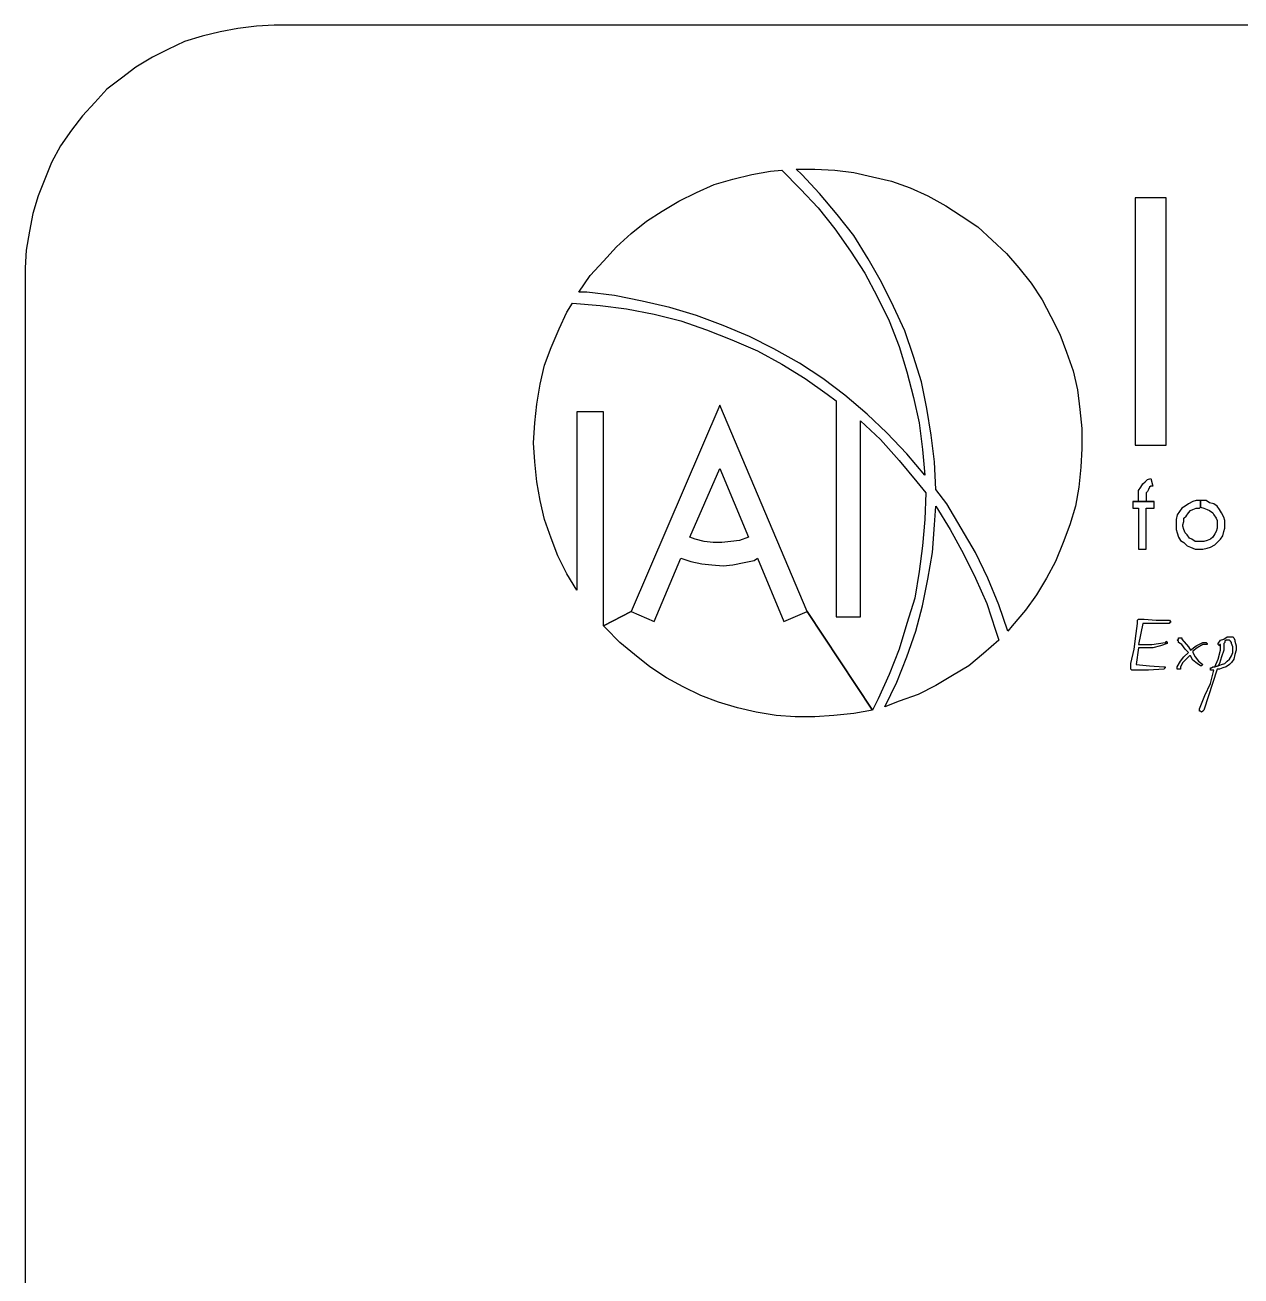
# Model space of a CAD drawing. Header units: metres. Extents: x 14 to 601, y -779 to -12.
# Drawn here: x 13.7 to 145.4, y -147.8 to -12.3 of the extents above; entities that cross this region are included whole.
import ezdxf

# ---------------------------------------------------------------- set-up
doc = ezdxf.new("R2010")
doc.units = ezdxf.units.M

msp = doc.modelspace()

# ---------------------------------------------------------------- linework, layer by layer
for p, q in [((32.92, -13.52), (31, -14.12)), ((34.84, -13.04), (32.92, -13.52)), ((36.76, -12.68), (34.84, -13.04)), ((38.8, -12.44), (36.76, -12.68)), ((40.72, -12.32), (38.8, -12.44)), ((573.76, -12.32), (40.72, -12.32)), ((31, -14.12), (29.2, -14.96)), ((27.52, -15.8), (25.72, -16.88)), ((29.2, -14.96), (27.52, -15.8)), ((25.72, -16.88), (24.16, -18.08)), ((24.16, -18.08), (22.6, -19.28)), ((22.6, -19.28), (21.28, -20.72)), ((21.28, -20.72), (19.96, -22.16)), ((19.96, -22.16), (18.76, -23.72)), ((18.76, -23.72), (17.56, -25.4)), ((17.56, -25.4), (16.6, -27.2)), ((16.6, -27.2), (15.88, -29)), ((92.44, -28.52), (94.48, -28.16)), ((94.48, -28.16), (95.68, -28.04)), ((95.68, -28.04), (97.72, -30.08)), ((97.24, -27.92), (99.28, -27.92)), ((97.84, -28.52), (97.24, -27.92)), ((99.28, -27.92), (101.44, -28.04)), ((101.44, -28.04), (103.48, -28.28)), ((103.48, -28.28), (105.52, -28.76)), ((15.88, -29), (15.16, -30.8)), ((86.44, -30.44), (88.36, -29.6)), ((88.36, -29.6), (90.4, -29)), ((90.4, -29), (92.44, -28.52)), ((99.76, -30.56), (97.84, -28.52)), ((105.52, -28.76), (107.56, -29.24)), ((107.56, -29.24), (109.6, -29.96)), ((15.16, -30.8), (14.56, -32.72)), ((84.52, -31.4), (86.44, -30.44)), ((97.72, -30.08), (99.64, -32.12)), ((101.68, -32.84), (99.76, -30.56)), ((109.6, -29.96), (111.52, -30.8)), ((111.52, -30.8), (113.44, -31.88)), ((137.32, -31.04), (133.96, -31.04)), ((133.96, -31.04), (133.96, -57.8)), ((137.32, -57.8), (137.32, -31.04)), ((81.04, -33.56), (82.72, -32.48)), ((82.72, -32.48), (84.52, -31.4)), ((99.64, -32.12), (101.44, -34.4)), ((113.44, -31.88), (115.12, -32.96)), ((14.56, -32.72), (14.2, -34.64)), ((79.36, -34.88), (81.04, -33.56)), ((103.48, -35.12), (101.68, -32.84)), ((115.12, -32.96), (116.92, -34.16)), ((14.2, -34.64), (13.84, -36.68)), ((77.8, -36.32), (79.36, -34.88)), ((101.44, -34.4), (103.12, -36.8)), ((105.04, -37.64), (103.48, -35.12)), ((116.92, -34.16), (118.48, -35.6)), ((76.36, -37.88), (77.8, -36.32)), ((118.48, -35.6), (120.04, -37.04)), ((13.84, -36.68), (13.72, -38.6)), ((74.92, -39.44), (76.36, -37.88)), ((103.12, -36.8), (104.68, -39.2)), ((106.48, -40.16), (105.04, -37.64)), ((120.04, -37.04), (121.36, -38.6)), ((13.72, -38.6), (13.72, -39.32)), ((104.68, -39.2), (106, -41.72)), ((121.36, -38.6), (122.68, -40.28)), ((13.72, -39.32), (13.72, -751.76)), ((73.72, -41.24), (74.92, -39.44)), ((107.8, -42.8), (106.48, -40.16)), ((122.68, -40.28), (123.88, -42.08)), ((74.56, -41.24), (73.72, -41.24)), ((77.56, -41.6), (74.56, -41.24)), ((80.56, -42.2), (77.56, -41.6)), ((106, -41.72), (107.32, -44.36)), ((72.4, -43.4), (73, -42.44)), ((73, -42.44), (76, -42.68)), ((76, -42.68), (78.88, -43.04)), ((78.88, -43.04), (81.88, -43.64)), ((83.56, -42.92), (80.56, -42.2)), ((86.44, -43.76), (83.56, -42.92)), ((109, -45.44), (107.8, -42.8)), ((123.88, -42.08), (124.84, -43.88)), ((71.56, -45.2), (72.4, -43.4)), ((81.88, -43.64), (84.76, -44.36)), ((84.76, -44.36), (87.52, -45.32)), ((89.32, -44.84), (86.44, -43.76)), ((107.32, -44.36), (108.4, -47.12)), ((124.84, -43.88), (125.8, -45.8)), ((70.72, -47.24), (71.56, -45.2)), ((87.52, -45.32), (90.28, -46.4)), ((92.2, -46.04), (89.32, -44.84)), ((94.84, -47.36), (92.2, -46.04)), ((109.96, -48.2), (109, -45.44)), ((125.8, -45.8), (126.52, -47.72)), ((70, -49.16), (70.72, -47.24)), ((90.28, -46.4), (93.04, -47.6)), ((97.6, -48.92), (94.84, -47.36)), ((108.4, -47.12), (109.24, -49.88)), ((93.04, -47.6), (95.68, -49.04)), ((110.8, -50.96), (109.96, -48.2)), ((126.52, -47.72), (127.24, -49.76)), ((69.52, -51.2), (70, -49.16)), ((95.68, -49.04), (98.2, -50.6)), ((100.12, -50.6), (97.6, -48.92)), ((109.24, -49.88), (109.96, -52.64)), ((127.24, -49.76), (127.72, -51.8)), ((69.16, -53.36), (69.52, -51.2)), ((98.2, -50.6), (100.6, -52.28)), ((102.52, -52.4), (100.12, -50.6)), ((111.4, -53.84), (110.8, -50.96)), ((100.6, -52.28), (101.56, -53)), ((104.92, -54.44), (102.52, -52.4)), ((109.96, -52.64), (110.56, -55.4)), ((127.72, -51.8), (127.96, -53.96)), ((68.92, -55.4), (69.16, -53.36)), ((88.96, -53.48), (79.36, -75.8)), ((98.44, -75.8), (88.96, -53.48)), ((101.56, -53), (101.56, -76.4)), ((111.88, -56.72), (111.4, -53.84)), ((127.96, -53.96), (128.2, -56)), ((68.8, -57.56), (68.92, -55.4)), ((76.36, -54.2), (73.48, -54.2)), ((73.48, -54.2), (73.48, -73.52)), ((76.36, -77.36), (76.36, -54.2)), ((104.2, -76.4), (104.2, -55.16)), ((104.2, -55.16), (106.36, -57.2)), ((107.08, -56.48), (104.92, -54.44)), ((110.56, -55.4), (110.92, -58.28)), ((109.24, -58.76), (107.08, -56.48)), ((112.24, -59.6), (111.88, -56.72)), ((128.2, -56), (128.2, -58.16)), ((68.92, -59.6), (68.8, -57.56)), ((106.36, -57.2), (108.4, -59.48)), ((128.2, -58.16), (128.08, -60.2)), ((133.96, -57.8), (137.32, -57.8)), ((108.4, -59.48), (110.32, -61.76)), ((111.16, -61.04), (109.24, -58.76)), ((110.92, -58.28), (111.16, -61.04)), ((69.16, -61.76), (68.92, -59.6)), ((85.72, -67.76), (88.96, -60.32)), ((88.96, -60.32), (92.08, -67.76)), ((112.36, -62.6), (112.24, -59.6)), ((128.08, -60.2), (127.84, -62.36)), ((69.52, -63.8), (69.16, -61.76)), ((110.32, -61.76), (111.28, -62.96)), ((134.56, -62.36), (134.8, -62)), ((134.8, -62), (135.04, -61.76)), ((135.04, -61.76), (135.28, -61.52)), ((135.28, -61.52), (135.64, -61.4)), ((135.64, -62.24), (135.52, -62.36)), ((135.64, -61.4), (135.88, -62.24)), ((135.88, -62.24), (135.64, -62.24)), ((111.28, -62.96), (111.16, -65.84)), ((113.56, -64.16), (112.36, -62.6)), ((127.84, -62.36), (127.48, -64.4)), ((134.32, -62.72), (134.56, -62.36)), ((134.32, -63.08), (134.32, -62.72)), ((134.32, -63.92), (134.32, -63.08)), ((135.28, -62.84), (135.16, -62.96)), ((135.16, -62.96), (135.16, -63.92)), ((135.4, -62.6), (135.28, -62.84)), ((135.52, -62.36), (135.4, -62.6)), ((70, -65.84), (69.52, -63.8)), ((112.24, -66.44), (112.36, -64.4)), ((112.36, -64.4), (113.92, -66.92)), ((115.12, -66.8), (113.56, -64.16)), ((127.48, -64.4), (126.88, -66.44)), ((133.72, -63.92), (136, -63.92)), ((133.72, -63.92), (133.72, -64.64)), ((136, -63.92), (133.72, -63.92)), ((133.72, -64.64), (134.32, -64.64)), ((135.16, -63.92), (134.32, -63.92)), ((134.32, -64.64), (134.32, -69.08)), ((135.16, -69.08), (135.16, -64.64)), ((135.16, -64.64), (136, -64.64)), ((136, -64.64), (136, -63.92)), ((138.76, -65), (138.52, -65.36)), ((139, -64.64), (138.76, -65)), ((139.36, -64.4), (139, -64.64)), ((139.72, -64.16), (139.36, -64.4)), ((140.2, -63.92), (139.72, -64.16)), ((139.72, -65.12), (139.96, -64.88)), ((139.96, -64.88), (140.2, -64.76)), ((140.56, -63.8), (140.2, -63.92)), ((140.2, -64.76), (140.56, -64.64)), ((141.04, -63.8), (140.56, -63.8)), ((140.56, -64.64), (140.92, -64.64)), ((140.92, -64.64), (141.04, -64.52)), ((141.04, -63.8), (141.04, -64.52)), ((141.16, -63.8), (141.04, -63.8)), ((141.04, -63.8), (141.04, -64.52)), ((141.04, -64.52), (141.04, -63.8)), ((141.04, -64.52), (141.4, -64.64)), ((141.64, -63.8), (141.16, -63.8)), ((141.4, -64.64), (141.76, -64.76)), ((142, -64.04), (141.64, -63.8)), ((141.76, -64.76), (142, -64.88)), ((142.48, -64.16), (142, -64.04)), ((142, -64.88), (142.36, -65.12)), ((142.84, -64.4), (142.48, -64.16)), ((143.08, -64.76), (142.84, -64.4)), ((143.32, -65.12), (143.08, -64.76)), ((70.72, -67.88), (70, -65.84)), ((111.16, -65.84), (110.92, -68.72)), ((138.52, -65.36), (138.4, -65.84)), ((138.4, -65.84), (138.4, -66.32)), ((138.4, -66.32), (138.4, -66.44)), ((139.12, -66.44), (139.24, -66.08)), ((139.24, -65.72), (139.48, -65.48)), ((139.24, -66.08), (139.24, -65.72)), ((139.48, -65.48), (139.72, -65.12)), ((142.36, -65.12), (142.48, -65.36)), ((142.48, -65.36), (142.72, -65.72)), ((142.72, -65.72), (142.84, -65.96)), ((142.84, -65.96), (142.84, -66.32)), ((142.84, -66.32), (142.84, -66.44)), ((143.56, -65.6), (143.32, -65.12)), ((143.68, -65.96), (143.56, -65.6)), ((143.68, -66.44), (143.68, -65.96)), ((112, -69.44), (112.24, -66.44)), ((113.92, -66.92), (115.36, -69.56)), ((116.68, -69.44), (115.12, -66.8)), ((126.88, -66.44), (126.16, -68.36)), ((138.4, -66.44), (138.4, -66.92)), ((138.4, -66.92), (138.52, -67.28)), ((138.52, -67.28), (138.64, -67.76)), ((139.12, -66.56), (139.12, -66.44)), ((139.24, -66.92), (139.12, -66.56)), ((139.36, -67.28), (139.24, -66.92)), ((139.6, -67.52), (139.36, -67.28)), ((139.84, -67.88), (139.6, -67.52)), ((142.6, -67.4), (142.36, -67.76)), ((142.72, -67.16), (142.6, -67.4)), ((142.84, -66.8), (142.72, -67.16)), ((142.84, -66.44), (142.84, -66.8)), ((143.2, -68), (143.44, -67.64)), ((143.44, -67.64), (143.56, -67.16)), ((143.56, -67.16), (143.68, -66.8)), ((143.68, -66.8), (143.68, -66.44)), ((71.44, -69.8), (70.72, -67.88)), ((86.32, -68), (85.72, -67.76)), ((87.28, -68.24), (86.32, -68)), ((88.24, -68.36), (87.28, -68.24)), ((89.2, -68.36), (88.24, -68.36)), ((90.16, -68.24), (89.2, -68.36)), ((91.12, -68.12), (90.16, -68.24)), ((92.08, -67.76), (91.12, -68.12)), ((110.92, -68.72), (110.56, -71.48)), ((126.16, -68.36), (125.32, -70.4)), ((138.64, -67.76), (138.88, -68.12)), ((138.88, -68.12), (139.24, -68.36)), ((139.24, -68.36), (139.6, -68.72)), ((139.6, -68.72), (139.96, -68.84)), ((140.08, -68), (139.84, -67.88)), ((139.96, -68.84), (140.44, -69.08)), ((140.44, -68.24), (140.08, -68)), ((140.8, -68.24), (140.44, -68.24)), ((141.16, -68.24), (140.8, -68.24)), ((141.4, -68.24), (141.16, -68.24)), ((141.28, -69.08), (141.76, -68.96)), ((141.76, -68.12), (141.4, -68.24)), ((142.12, -68), (141.76, -68.12)), ((141.76, -68.96), (142.12, -68.84)), ((142.36, -67.76), (142.12, -68)), ((142.12, -68.84), (142.6, -68.6)), ((142.6, -68.6), (142.84, -68.36)), ((142.84, -68.36), (143.2, -68)), ((72.4, -71.72), (71.44, -69.8)), ((81.88, -76.88), (84.76, -70.04)), ((84.76, -70.04), (85.84, -70.4)), ((85.84, -70.4), (87.04, -70.64)), ((91.6, -70.52), (92.68, -70.28)), ((92.68, -70.28), (93.04, -70.04)), ((93.04, -70.04), (95.92, -76.88)), ((111.52, -72.32), (112, -69.44)), ((115.36, -69.56), (116.68, -72.2)), ((118, -72.2), (116.68, -69.44)), ((125.32, -70.4), (124.36, -72.2)), ((134.32, -69.08), (135.16, -69.08)), ((140.44, -69.08), (140.8, -69.08)), ((140.8, -69.08), (141.28, -69.08)), ((73.48, -73.52), (72.4, -71.72)), ((87.04, -70.64), (88.12, -70.76)), ((88.12, -70.76), (89.32, -70.88)), ((89.32, -70.88), (90.4, -70.76)), ((90.4, -70.76), (91.6, -70.52)), ((110.56, -71.48), (110.08, -74.36)), ((110.92, -75.2), (111.52, -72.32)), ((116.68, -72.2), (117.88, -74.96)), ((119.2, -75.08), (118, -72.2)), ((124.36, -72.2), (123.28, -74)), ((110.08, -74.36), (109.24, -77.12)), ((123.28, -74), (122.08, -75.68)), ((79.36, -75.8), (76.36, -77.36)), ((76.36, -77.36), (79.36, -75.8)), ((79.36, -75.8), (81.88, -76.88)), ((95.92, -76.88), (98.44, -75.8)), ((105.52, -86.48), (98.44, -75.8)), ((98.44, -75.8), (105.52, -86.48)), ((110.2, -77.96), (110.92, -75.2)), ((117.88, -74.96), (118.84, -77.84)), ((120.16, -77.96), (119.2, -75.08)), ((122.08, -75.68), (120.64, -77.36)), ((101.56, -76.4), (104.2, -76.4)), ((109.24, -77.12), (108.4, -79.88)), ((134.08, -78.2), (134.2, -77.12)), ((134.2, -76.76), (134.32, -76.64)), ((134.2, -77), (134.2, -76.76)), ((134.2, -77.12), (134.2, -77)), ((134.32, -76.64), (134.56, -76.64)), ((134.8, -77.12), (134.32, -79.4)), ((134.56, -76.64), (134.68, -76.64)), ((134.68, -76.64), (134.8, -76.64)), ((134.8, -76.64), (134.92, -76.64)), ((136.12, -77.12), (134.8, -77.12)), ((134.92, -76.64), (136.24, -76.76)), ((137.56, -77.12), (136.12, -77.12)), ((136.24, -76.76), (137.44, -76.76)), ((137.44, -76.76), (137.56, -76.76)), ((137.56, -76.76), (137.68, -76.76)), ((137.68, -77.12), (137.56, -77.12)), ((137.68, -76.76), (137.8, -76.88)), ((137.8, -77), (137.68, -77)), ((137.68, -77), (137.68, -77.12)), ((137.8, -76.88), (137.8, -77)), ((76.6, -77.6), (76.36, -77.36)), ((78.16, -79.16), (76.6, -77.6)), ((109.24, -80.72), (110.2, -77.96)), ((118.84, -77.84), (119.2, -78.92)), ((120.64, -77.36), (120.16, -77.96)), ((133.84, -79.88), (134.08, -78.2)), ((79.72, -80.48), (78.16, -79.16)), ((108.4, -79.88), (107.32, -82.64)), ((119.2, -78.92), (117.52, -80.36)), ((133.48, -81.44), (133.84, -79.88)), ((134.32, -79.76), (134.08, -81.56)), ((134.32, -79.4), (135.76, -79.4)), ((135.04, -79.76), (134.32, -79.76)), ((135.88, -79.76), (135.04, -79.76)), ((135.76, -79.4), (137.2, -79.16)), ((136.72, -79.52), (135.88, -79.76)), ((137.44, -79.28), (136.72, -79.52)), ((137.2, -79.16), (137.32, -79.16)), ((137.32, -79.16), (137.32, -79.04)), ((137.32, -79.04), (137.44, -79.16)), ((137.44, -79.16), (137.44, -79.28)), ((138.52, -78.92), (138.64, -78.8)), ((138.64, -79.04), (138.52, -78.92)), ((138.64, -78.8), (138.64, -78.68)), ((138.64, -78.68), (138.76, -78.68)), ((138.64, -79.16), (138.64, -79.04)), ((139, -79.4), (138.64, -79.16)), ((138.76, -78.68), (138.88, -78.68)), ((138.88, -78.68), (139, -78.68)), ((139, -78.68), (139, -78.8)), ((139, -78.8), (139.72, -79.64)), ((139.36, -79.88), (139, -79.4)), ((139.72, -80.24), (139.36, -79.88)), ((139.72, -79.64), (139.96, -80)), ((139.96, -80), (140.56, -79.52)), ((140.68, -79.76), (140.2, -80.12)), ((140.56, -79.52), (141.28, -79.16)), ((141.28, -79.4), (140.68, -79.76)), ((141.28, -79.16), (141.4, -79.16)), ((141.4, -79.4), (141.28, -79.4)), ((141.4, -79.16), (141.64, -79.16)), ((141.52, -79.4), (141.4, -79.4)), ((141.64, -79.4), (141.52, -79.4)), ((141.64, -79.16), (141.76, -79.28)), ((141.76, -79.4), (141.64, -79.4)), ((141.76, -79.28), (141.76, -79.4)), ((142.96, -79.28), (143.2, -78.92)), ((142.96, -79.4), (142.96, -79.28)), ((143.08, -79.52), (142.96, -79.4)), ((143.2, -79.4), (143.08, -79.4)), ((143.08, -79.4), (143.08, -79.52)), ((143.2, -78.92), (143.56, -78.8)), ((143.2, -79.52), (143.2, -79.4)), ((143.2, -80), (143.2, -79.52)), ((143.56, -78.8), (143.92, -78.56)), ((143.68, -79.16), (143.56, -79.28)), ((143.56, -79.28), (143.56, -80)), ((143.8, -78.92), (143.68, -79.04)), ((143.68, -79.04), (143.68, -79.16)), ((143.92, -78.92), (143.8, -78.92)), ((143.92, -78.56), (144.16, -78.56)), ((144.04, -78.92), (143.92, -78.92)), ((144.16, -78.92), (144.04, -78.92)), ((144.16, -78.56), (144.4, -78.56)), ((144.28, -79.04), (144.16, -78.92)), ((144.4, -79.16), (144.28, -79.04)), ((144.4, -78.56), (144.52, -78.56)), ((144.4, -79.28), (144.4, -79.16)), ((144.52, -79.64), (144.4, -79.28)), ((144.52, -78.56), (144.64, -78.68)), ((144.52, -80), (144.52, -79.64)), ((144.64, -78.68), (144.76, -78.92)), ((144.76, -78.92), (144.76, -79.04)), ((144.76, -79.04), (144.88, -79.52)), ((144.88, -79.52), (144.88, -80)), ((81.4, -81.8), (79.72, -80.48)), ((108.16, -83.48), (109.24, -80.72)), ((117.52, -80.36), (115.96, -81.68)), ((138.52, -81.8), (138.88, -81.2)), ((138.88, -81.2), (139.24, -80.72)), ((139.48, -80.96), (139.12, -81.32)), ((139.24, -80.72), (139.72, -80.24)), ((139.84, -80.6), (139.48, -80.96)), ((139.96, -80.6), (139.84, -80.6)), ((140.2, -81.08), (139.96, -80.6)), ((140.2, -80.12), (140.2, -80.24)), ((140.2, -80.24), (140.44, -80.72)), ((140.68, -81.44), (140.2, -81.08)), ((140.44, -80.72), (140.8, -81.2)), ((140.8, -81.2), (141.16, -81.44)), ((142.6, -81.8), (142.96, -80.96)), ((142.96, -80.96), (143.2, -80)), ((143.32, -80.72), (143.08, -81.44)), ((143.56, -80), (143.32, -80.72)), ((143.68, -81.44), (143.92, -81.2)), ((143.92, -81.2), (144.16, -80.96)), ((144.16, -80.96), (144.4, -80.6)), ((144.4, -80.6), (144.52, -80.24)), ((144.64, -80.96), (144.4, -81.32)), ((144.52, -80.24), (144.52, -80)), ((144.76, -80.48), (144.64, -80.96)), ((144.88, -80), (144.76, -80.48)), ((83.2, -83), (81.4, -81.8)), ((115.96, -81.68), (114.16, -82.76)), ((133.48, -81.68), (133.48, -81.44)), ((133.48, -81.8), (133.48, -81.68)), ((133.48, -82.04), (133.48, -81.8)), ((133.6, -82.16), (133.48, -82.04)), ((133.72, -82.16), (133.6, -82.16)), ((135.4, -82.16), (133.72, -82.16)), ((134.08, -81.56), (135.52, -81.68)), ((137.08, -82.04), (135.4, -82.16)), ((135.52, -81.68), (137.08, -81.8)), ((137.08, -81.8), (137.2, -81.8)), ((137.2, -81.92), (137.08, -82.04)), ((137.2, -81.8), (137.2, -81.92)), ((138.52, -81.92), (138.52, -81.8)), ((138.52, -82.04), (138.52, -81.92)), ((138.64, -82.04), (138.52, -82.04)), ((138.76, -82.04), (138.64, -82.04)), ((138.88, -82.04), (138.76, -82.04)), ((139.12, -81.32), (138.88, -81.8)), ((138.88, -81.8), (138.88, -82.04)), ((141.04, -81.68), (140.68, -81.44)), ((141.16, -81.68), (141.04, -81.68)), ((141.16, -81.44), (141.28, -81.56)), ((141.28, -81.56), (141.16, -81.68)), ((142.84, -82.04), (141.4, -86.48)), ((142.12, -82.04), (142.12, -81.92)), ((142.12, -81.92), (142.24, -81.92)), ((142.12, -82.16), (142.12, -82.04)), ((142.12, -83.6), (142.48, -82.16)), ((142.24, -82.16), (142.12, -82.16)), ((142.24, -81.92), (142.36, -81.8)), ((142.48, -82.16), (142.24, -82.16)), ((142.36, -81.8), (142.6, -81.8)), ((142.6, -81.8), (142.96, -81.68)), ((142.96, -81.68), (142.6, -81.8)), ((143.08, -82.04), (142.84, -82.04)), ((143.08, -81.44), (142.96, -81.68)), ((142.96, -81.68), (143.32, -81.56)), ((143.44, -81.92), (143.08, -82.04)), ((143.32, -81.56), (143.68, -81.44)), ((143.8, -81.8), (143.44, -81.92)), ((144.16, -81.56), (143.8, -81.8)), ((144.4, -81.32), (144.16, -81.56)), ((85, -83.96), (83.2, -83)), ((86.92, -84.92), (85, -83.96)), ((107.32, -82.64), (106.12, -85.28)), ((106.84, -86.12), (108.16, -83.48)), ((112.36, -83.84), (110.44, -84.8)), ((114.16, -82.76), (112.36, -83.84)), ((141.52, -84.92), (142.12, -83.6)), ((88.84, -85.64), (86.92, -84.92)), ((106.12, -85.28), (105.52, -86.48)), ((110.44, -84.8), (108.4, -85.52)), ((140.92, -86.36), (141.52, -84.92)), ((90.88, -86.24), (88.84, -85.64)), ((92.92, -86.72), (90.88, -86.24)), ((105.52, -86.48), (103.48, -86.84)), ((108.4, -85.52), (106.84, -86.12)), ((140.92, -86.48), (140.92, -86.36)), ((140.92, -86.6), (140.92, -86.48)), ((141.04, -86.6), (140.92, -86.6)), ((141.16, -86.72), (141.04, -86.6)), ((141.28, -86.6), (141.16, -86.72)), ((141.4, -86.48), (141.28, -86.6)), ((95.08, -87.08), (92.92, -86.72)), ((97.12, -87.2), (95.08, -87.08)), ((99.28, -87.2), (97.12, -87.2)), ((101.32, -87.08), (99.28, -87.2)), ((103.48, -86.84), (101.32, -87.08))]:
    msp.add_line(p, q)

doc.saveas('drawing.dxf')
